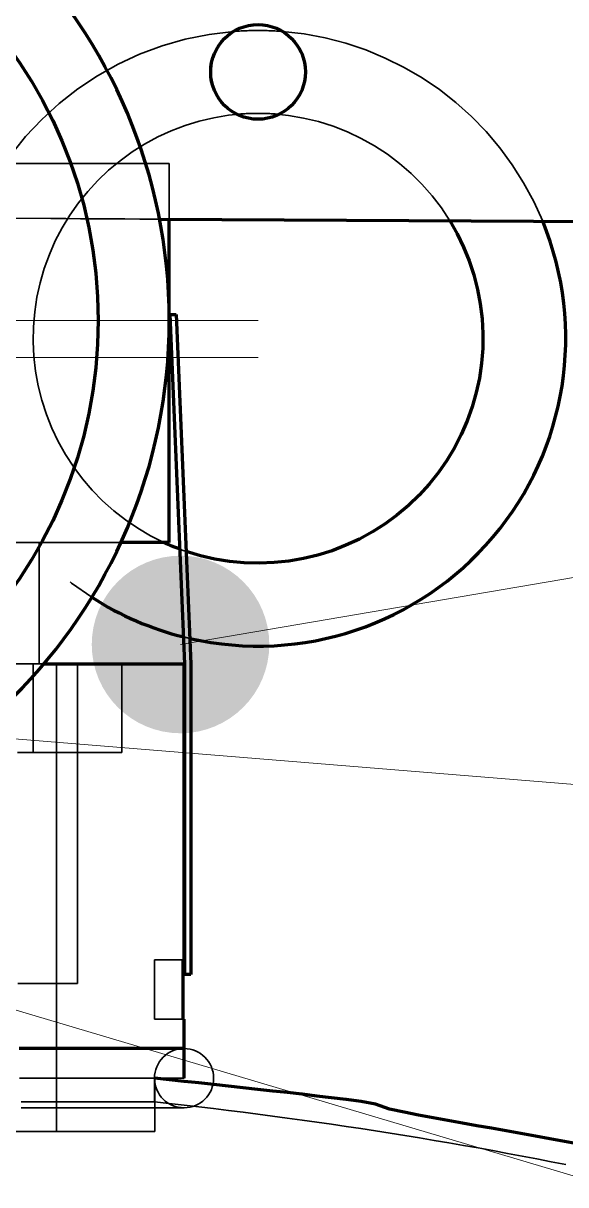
# Model space of a CAD drawing. Header units: millimetres. Extents: x 0 to 2208, y 0 to 420.
# Drawn here: x 106.63 to 110.29, y 229.63 to 237.48 of the extents above; entities that cross this region are included whole.
import ezdxf

# ---------------------------------------------------------------- set-up
doc = ezdxf.new("R2010")
doc.units = ezdxf.units.MM
doc.linetypes.add('IRAM-E-TRAZOS', pattern=[5, 4, -1])
doc.linetypes.add('IRAM-F-TRAZO-PUNTO', pattern=[20, 15, -2, 1, -2])
for name, color, linetype, lineweight in [('01-VISIBLE', 7, 'CONTINUOUS', 70), ('02-OCULTA', 4, 'IRAM-E-TRAZOS', 35), ('03-EJE', 1, 'IRAM-F-TRAZO-PUNTO', 18), ('08-FINA', 5, 'CONTINUOUS', 18)]:
    doc.layers.add(name, color=color, linetype=linetype, lineweight=lineweight)

msp = doc.modelspace()

# ---------------------------------------------------------------- hatches: boundary and pattern name
at = {"layer": '08-FINA'}
h = msp.add_hatch(color=7, dxfattribs=at)
h.dxf.hatch_style = 1
edge = h.paths.add_edge_path()
edge.add_arc((107.689, 233.2811), 0.6, 0, 360)

# ---------------------------------------------------------------- linework, layer by layer
at = {"layer": '01-VISIBLE'}
for p, q in [((107.5472, 236.1554), (112.005, 236.1303)), ((107.613, 233.9703), (107.613, 236.155)), ((107.619, 235.5103), (107.659, 235.512)), ((107.719, 233.1503), (107.619, 235.5103)), ((107.659, 235.512), (107.759, 233.1511)), ((107.713, 231.1503), (107.713, 233.1503)), ((107.719, 231.0503), (107.719, 233.1503)), ((107.759, 233.1511), (107.759, 231.0503)), ((107.7076, 230.7503), (107.7076, 231.1503)), ((107.759, 231.0503), (107.719, 231.0503)), ((107.713, 230.3503), (107.713, 230.7503))]:
    msp.add_line(p, q, dxfattribs=at)
for points in [[(108.0455, 237.423), (108.0457, 237.4231), (108.0459, 237.4232), (108.0461, 237.4233), (108.0462, 237.4234), (108.0464, 237.4235), (108.0466, 237.4236)], [(109.5091, 236.1444), (109.5587, 236.057), (109.6025, 235.9666), (109.6401, 235.8734), (109.6716, 235.778), (109.6966, 235.6807), (109.7152, 235.582), (109.7273, 235.4822), (109.7327, 235.3819), (109.7314, 235.2814), (109.7236, 235.1813), (109.7091, 235.0819), (109.6881, 234.9836), (109.6607, 234.887), (109.6269, 234.7923), (109.587, 234.7002), (109.541, 234.6108), (109.4893, 234.5247), (109.4319, 234.4422), (109.3693, 234.3637), (109.3016, 234.2894), (109.2291, 234.2198), (109.1522, 234.1552), (109.0712, 234.0957), (108.9865, 234.0418), (108.8983, 233.9935), (108.8072, 233.9512), (108.7135, 233.915), (108.6176, 233.8851), (108.5199, 233.8616), (108.4209, 233.8446), (108.321, 233.8341), (108.2206, 233.8303), (108.1201, 233.8331), (108.0201, 233.8426), (107.9209, 233.8586), (107.823, 233.8811), (107.7268, 233.9101)], [(107.613, 233.9703), (107.5584, 233.9703), (107.5039, 233.9703), (107.4493, 233.9703), (107.3947, 233.9703), (107.3402, 233.9703), (107.2856, 233.9703)], [(107.6862, 233.9245), (107.6676, 233.9315), (107.649, 233.9388), (107.6306, 233.9463), (107.6122, 233.954), (107.594, 233.962), (107.5758, 233.9703)], [(106.7657, 233.1503), (106.871, 233.1503), (106.9762, 233.1503), (107.0815, 233.1503), (107.1867, 233.1503), (107.292, 233.1503), (107.3972, 233.1503), (107.5025, 233.1503), (107.6077, 233.1503), (107.713, 233.1503)], [(107.7076, 231.1503), (107.7085, 231.1503), (107.7094, 231.1503), (107.7103, 231.1503), (107.7112, 231.1503), (107.7121, 231.1503), (107.713, 231.1503)], [(107.7076, 230.7503), (107.7085, 230.7503), (107.7094, 230.7503), (107.7103, 230.7503), (107.7112, 230.7503), (107.7121, 230.7503), (107.713, 230.7503)], [(107.713, 230.5503), (107.6116, 230.5503), (107.5103, 230.5503), (107.4089, 230.5503), (107.3075, 230.5503), (107.2062, 230.5503), (107.1048, 230.5503), (107.0034, 230.5503), (106.902, 230.5503), (106.8007, 230.5503), (106.6993, 230.5503), (106.5979, 230.5503)], [(110.3834, 229.9051), (110.2849, 229.9233), (110.1863, 229.9412), (110.0876, 229.959), (109.989, 229.9767), (109.8903, 229.9942), (109.7916, 230.0117), (109.6929, 230.0291), (109.5943, 230.0467), (109.4956, 230.0643), (109.397, 230.0821), (109.2985, 230.1005), (109.2001, 230.1197), (109.1024, 230.1417), (109.0076, 230.174), (108.909, 230.1918), (108.8097, 230.2054), (108.7103, 230.2179), (108.6108, 230.2297), (108.5112, 230.2413), (108.4117, 230.2526), (108.3121, 230.2637), (108.2125, 230.2748), (108.1128, 230.2857), (108.0132, 230.2965), (107.9136, 230.3073), (107.8139, 230.3181), (107.7143, 230.3288), (107.6147, 230.3394), (107.515, 230.3501)]]:
    msp.add_lwpolyline(points, dxfattribs=at)
for centre, radius in [((104.013, 235.4703), 3.12), ((108.213, 237.1503), 0.32)]:
    msp.add_circle(centre, radius, dxfattribs=at)
for centre, radius, start, end in [((104.013, 235.4703), 3.6, -90, 90), ((108.213, 235.3503), 2.08, -102.81193, 22.33775), ((108.213, 235.3503), 2.08, -122.7069, -103.95712)]:
    msp.add_arc(centre, radius, start, end, dxfattribs=at)
at = {"layer": '02-OCULTA'}
for p, q in [((101.213, 236.5303), (106.813, 236.5303)), ((105.0743, 236.5303), (106.813, 236.5303)), ((105.7755, 236.5303), (106.813, 236.5303)), ((105.7755, 236.5303), (106.813, 236.5303)), ((107.613, 233.9703), (107.613, 236.5303)), ((107.613, 236.155), (107.613, 236.5303)), ((107.613, 236.155), (107.613, 236.5303)), ((107.613, 236.155), (107.613, 236.5303)), ((105.977, 236.1643), (107.5472, 236.1554)), ((106.813, 236.1596), (105.977, 236.1643)), ((106.813, 236.1596), (105.977, 236.1643)), ((105.977, 236.1643), (112.005, 236.1303)), ((107.619, 235.5103), (107.659, 235.512)), ((107.719, 233.1503), (107.619, 235.5103)), ((107.659, 235.512), (107.759, 233.1511)), ((101.213, 233.9703), (106.813, 233.9703)), ((104.013, 233.9703), (106.813, 233.9703)), ((106.733, 233.1503), (106.733, 233.9703)), ((106.693, 232.5503), (106.693, 233.1503)), ((106.8506, 233.1503), (106.8506, 229.9899)), ((106.993, 230.9903), (106.993, 233.1503)), ((107.293, 232.5503), (107.293, 233.1503)), ((107.719, 231.0503), (107.719, 233.1503)), ((107.759, 233.1511), (107.759, 231.0503)), ((107.513, 231.1503), (107.7076, 231.1503)), ((107.513, 230.7503), (107.513, 231.1503)), ((107.513, 230.7503), (107.513, 231.1503)), ((107.513, 231.1503), (107.7076, 231.1503)), ((107.7076, 230.7503), (107.7076, 231.1503)), ((107.759, 231.0503), (107.719, 231.0503)), ((107.513, 230.7503), (107.7076, 230.7503)), ((107.513, 230.7503), (107.7076, 230.7503)), ((107.513, 230.3503), (107.513, 230.1899)), ((107.515, 229.9899), (107.515, 230.3503))]:
    msp.add_line(p, q, dxfattribs=at)
for points in [[(108.0708, 236.8636), (107.98, 236.9309), (107.9183, 237.0256), (107.8933, 237.1358), (107.9082, 237.2479), (107.9612, 237.3477), (108.0455, 237.423)], [(108.3552, 236.8636), (108.4461, 236.9311), (108.5079, 237.026), (108.5327, 237.1365), (108.5175, 237.2487), (108.4642, 237.3485), (108.3794, 237.4236)], [(107.5758, 233.9703), (107.4861, 234.0154), (107.3995, 234.0663), (107.3165, 234.1228), (107.2374, 234.1846), (107.1626, 234.2516), (107.0924, 234.3233), (107.027, 234.3996), (106.9668, 234.48), (106.9121, 234.5641), (106.863, 234.6517), (106.8198, 234.7424), (106.7827, 234.8357), (106.7519, 234.9313), (106.7274, 235.0287), (106.7094, 235.1274), (106.698, 235.2272), (106.6932, 235.3275), (106.695, 235.4279), (106.7034, 235.528), (106.7184, 235.6272), (106.74, 235.7253), (106.768, 235.8218), (106.8023, 235.9161), (106.8427, 236.0081), (106.8891, 236.0971), (106.9413, 236.1829), (106.9991, 236.265), (107.0621, 236.3432), (107.1302, 236.417), (107.203, 236.4862), (107.2802, 236.5504), (107.3614, 236.6093), (107.4464, 236.6628), (107.5348, 236.7106), (107.6261, 236.7524), (107.7199, 236.7881), (107.8159, 236.8175), (107.9137, 236.8405), (108.0127, 236.857), (108.1126, 236.867), (108.213, 236.8703)], [(108.213, 236.8703), (108.3164, 236.8668), (108.4193, 236.8562), (108.5213, 236.8387), (108.6218, 236.8143), (108.7204, 236.7831), (108.8167, 236.7452), (108.9102, 236.7009), (109.0005, 236.6504), (109.0871, 236.5938), (109.1696, 236.5315), (109.2478, 236.4637), (109.3211, 236.3907), (109.3893, 236.3129), (109.4521, 236.2307), (109.5091, 236.1444)], [(107.613, 236.5303), (107.513, 236.5303), (107.413, 236.5303), (107.313, 236.5303), (107.213, 236.5303), (107.113, 236.5303), (107.013, 236.5303), (106.913, 236.5303), (106.813, 236.5303)], [(107.613, 236.5303), (107.4987, 236.5303), (107.3844, 236.5303), (107.2701, 236.5303), (107.1559, 236.5303), (107.0416, 236.5303), (106.9273, 236.5303), (106.813, 236.5303)], [(106.813, 236.1596), (106.913, 236.159), (107.013, 236.1584), (107.113, 236.1579), (107.213, 236.1573), (107.313, 236.1567), (107.413, 236.1562), (107.513, 236.1556), (107.613, 236.155)], [(107.613, 236.155), (107.513, 236.1556), (107.413, 236.1562), (107.313, 236.1567), (107.213, 236.1573), (107.113, 236.1579), (107.013, 236.1584), (106.913, 236.159), (106.813, 236.1596)], [(106.733, 233.9703), (106.6323, 233.9703), (106.5315, 233.9703)], [(106.5315, 233.9703), (106.6323, 233.9703), (106.733, 233.9703)], [(107.2856, 233.9703), (107.2068, 233.9703), (107.1281, 233.9703), (107.0493, 233.9703), (106.9705, 233.9703), (106.8918, 233.9703), (106.813, 233.9703)], [(107.613, 233.9703), (107.513, 233.9703), (107.413, 233.9703), (107.313, 233.9703), (107.213, 233.9703), (107.113, 233.9703), (107.013, 233.9703), (106.913, 233.9703), (106.813, 233.9703)], [(107.7268, 233.9101), (107.72, 233.9124), (107.7132, 233.9148), (107.7065, 233.9172), (107.6997, 233.9196), (107.6929, 233.922), (107.6862, 233.9245)], [(106.733, 233.1503), (106.6323, 233.1503), (106.5315, 233.1503)], [(106.5315, 233.1503), (106.6323, 233.1503), (106.733, 233.1503)], [(106.8506, 233.1503), (106.7493, 233.1503), (106.6479, 233.1503), (106.5466, 233.1503)], [(106.5466, 233.1503), (106.6479, 233.1503), (106.7493, 233.1503), (106.8506, 233.1503)], [(106.5655, 233.1503), (106.6656, 233.1503), (106.7657, 233.1503)], [(107.293, 233.1503), (107.1921, 233.1503), (107.0912, 233.1503), (106.9902, 233.1503), (106.8893, 233.1503), (106.7884, 233.1503), (106.6875, 233.1503), (106.5865, 233.1503)], [(106.5865, 233.1503), (106.6875, 233.1503), (106.7884, 233.1503), (106.8893, 233.1503), (106.9902, 233.1503), (107.0912, 233.1503), (107.1921, 233.1503), (107.293, 233.1503)], [(106.993, 233.1503), (106.892, 233.1503), (106.791, 233.1503), (106.6899, 233.1503), (106.5889, 233.1503)], [(106.5889, 233.1503), (106.6899, 233.1503), (106.791, 233.1503), (106.892, 233.1503), (106.993, 233.1503)], [(106.693, 233.1503), (106.5919, 233.1503)], [(106.5919, 233.1503), (106.693, 233.1503)], [(107.713, 233.1503), (107.613, 233.1503), (107.513, 233.1503), (107.413, 233.1503), (107.313, 233.1503), (107.213, 233.1503), (107.113, 233.1503), (107.013, 233.1503), (106.913, 233.1503), (106.813, 233.1503), (106.713, 233.1503), (106.613, 233.1503)], [(107.293, 232.5503), (107.1921, 232.5503), (107.0912, 232.5503), (106.9902, 232.5503), (106.8893, 232.5503), (106.7884, 232.5503), (106.6875, 232.5503), (106.5865, 232.5503)], [(106.5865, 232.5503), (106.6875, 232.5503), (106.7884, 232.5503), (106.8893, 232.5503), (106.9902, 232.5503), (107.0912, 232.5503), (107.1921, 232.5503), (107.293, 232.5503)], [(106.693, 232.5503), (106.5919, 232.5503)], [(106.5919, 232.5503), (106.693, 232.5503)], [(107.713, 231.1503), (107.7121, 231.1503), (107.7112, 231.1503), (107.7103, 231.1503), (107.7094, 231.1503), (107.7085, 231.1503), (107.7076, 231.1503)], [(106.993, 230.9903), (106.892, 230.9903), (106.791, 230.9903), (106.6899, 230.9903), (106.5889, 230.9903)], [(106.5889, 230.9903), (106.6899, 230.9903), (106.791, 230.9903), (106.892, 230.9903), (106.993, 230.9903)], [(107.713, 230.7503), (107.7121, 230.7503), (107.7112, 230.7503), (107.7103, 230.7503), (107.7094, 230.7503), (107.7085, 230.7503), (107.7076, 230.7503)], [(107.713, 230.5503), (107.6116, 230.5503), (107.5103, 230.5503), (107.4089, 230.5503), (107.3075, 230.5503), (107.2062, 230.5503), (107.1048, 230.5503), (107.0034, 230.5503), (106.902, 230.5503), (106.8007, 230.5503), (106.6993, 230.5503), (106.5979, 230.5503)], [(107.513, 230.3503), (107.4116, 230.3503), (107.3101, 230.3503), (107.2087, 230.3503), (107.1072, 230.3503), (107.0058, 230.3503), (106.9043, 230.3503), (106.8029, 230.3503), (106.7014, 230.3503), (106.6, 230.3503)], [(106.6, 230.3503), (106.7014, 230.3503), (106.8029, 230.3503), (106.9043, 230.3503), (107.0058, 230.3503), (107.1072, 230.3503), (107.2087, 230.3503), (107.3101, 230.3503), (107.4116, 230.3503), (107.513, 230.3503)], [(107.713, 230.3503), (107.613, 230.3503), (107.513, 230.3503), (107.413, 230.3503), (107.313, 230.3503), (107.213, 230.3503), (107.113, 230.3503), (107.013, 230.3503), (106.913, 230.3503), (106.813, 230.3503), (106.713, 230.3503), (106.613, 230.3503)], [(106.613, 230.3503), (106.713, 230.3503), (106.813, 230.3503), (106.913, 230.3503), (107.013, 230.3503), (107.113, 230.3503), (107.213, 230.3503), (107.313, 230.3503), (107.413, 230.3503), (107.513, 230.3503), (107.613, 230.3503), (107.713, 230.3503)], [(107.515, 230.3503), (107.4149, 230.3503), (107.3149, 230.3503), (107.2148, 230.3503), (107.1148, 230.3503), (107.0147, 230.3503), (106.9147, 230.3503), (106.8146, 230.3503), (106.7145, 230.3503), (106.6145, 230.3503)], [(106.6145, 230.3503), (106.7145, 230.3503), (106.8146, 230.3503), (106.9147, 230.3503), (107.0147, 230.3503), (107.1148, 230.3503), (107.2148, 230.3503), (107.3149, 230.3503), (107.4149, 230.3503), (107.515, 230.3503)], [(107.515, 230.3501), (107.5147, 230.3501), (107.5143, 230.3501), (107.514, 230.3502), (107.5137, 230.3502), (107.5133, 230.3502), (107.513, 230.3503)], [(107.513, 230.1899), (107.413, 230.1899), (107.313, 230.1899), (107.213, 230.1899), (107.113, 230.1899), (107.013, 230.1899), (106.913, 230.1899), (106.813, 230.1899), (106.713, 230.1899), (106.613, 230.1899)], [(106.613, 230.1899), (106.713, 230.1899), (106.813, 230.1899), (106.913, 230.1899), (107.013, 230.1899), (107.113, 230.1899), (107.213, 230.1899), (107.313, 230.1899), (107.413, 230.1899), (107.513, 230.1899)], [(106.613, 230.1503), (106.713, 230.1503), (106.813, 230.1503), (106.913, 230.1503), (107.013, 230.1503), (107.113, 230.1503), (107.213, 230.1503), (107.313, 230.1503), (107.413, 230.1503), (107.513, 230.1503), (107.613, 230.1503), (107.713, 230.1503)], [(106.613, 230.1503), (106.713, 230.1503), (106.813, 230.1503), (106.913, 230.1503), (107.013, 230.1503), (107.113, 230.1503), (107.213, 230.1503), (107.313, 230.1503), (107.413, 230.1503), (107.513, 230.1503), (107.613, 230.1503), (107.713, 230.1503)], [(107.513, 230.1899), (107.6129, 230.1791), (107.7128, 230.1679), (107.8126, 230.1565), (107.9124, 230.1447), (108.0122, 230.1326), (108.1119, 230.1202), (108.2116, 230.1075), (108.3112, 230.0945), (108.4108, 230.0812), (108.5104, 230.0675), (108.6099, 230.0535), (108.7093, 230.0392), (108.8088, 230.0246), (108.9081, 230.0097), (109.0074, 229.9944), (109.1067, 229.9788), (109.2059, 229.9629), (109.3051, 229.9467), (109.4042, 229.9302), (109.5033, 229.9133), (109.6023, 229.8961), (109.7012, 229.8786), (109.8001, 229.8607), (109.899, 229.8425), (109.9977, 229.824), (110.0964, 229.8051), (110.1951, 229.786), (110.2936, 229.7665)], [(106.8506, 229.9899), (106.7493, 229.9899), (106.6479, 229.9899), (106.5466, 229.9899)], [(106.5466, 229.9899), (106.6479, 229.9899), (106.7493, 229.9899), (106.8506, 229.9899)], [(107.515, 229.9899), (107.4149, 229.9899), (107.3149, 229.9899), (107.2148, 229.9899), (107.1148, 229.9899), (107.0147, 229.9899), (106.9147, 229.9899), (106.8146, 229.9899), (106.7145, 229.9899), (106.6145, 229.9899)], [(106.6145, 229.9899), (106.7145, 229.9899), (106.8146, 229.9899), (106.9147, 229.9899), (107.0147, 229.9899), (107.1148, 229.9899), (107.2148, 229.9899), (107.3149, 229.9899), (107.4149, 229.9899), (107.515, 229.9899)]]:
    msp.add_lwpolyline(points, dxfattribs=at)
for centre, radius in [((104.013, 235.4703), 3.6), ((108.213, 237.1503), 0.32), ((108.213, 237.1503), 0.32), ((107.713, 230.3503), 0.2)]:
    msp.add_circle(centre, radius, dxfattribs=at)
for centre, radius, start, end in [((108.213, 237.1503), 0.32, 90, 121.33221), ((108.213, 237.1503), 0.32, 58.66779, 90), ((108.213, 235.3503), 2.08, 94.58856, -122.7069), ((108.213, 235.3503), 2.08, 90, 94.58856), ((108.213, 235.3503), 2.08, 85.41144, 90), ((108.213, 235.3503), 2.08, 22.33775, 85.41144), ((108.213, 235.3503), 1.52, 90, 95.3682), ((108.213, 237.1503), 0.32, -116.38433, -63.61567), ((108.213, 235.3503), 1.52, 84.6318, 90), ((108.213, 235.3503), 2.08, -103.95712, -102.81193)]:
    msp.add_arc(centre, radius, start, end, dxfattribs=at)
at = {"layer": '03-EJE'}
for p, q in [((99.813, 235.4703), (108.213, 235.4703)), ((96.033, 235.2203), (108.213, 235.2203))]:
    msp.add_line(p, q, dxfattribs=at)
at = {"layer": '08-FINA'}
for p, q in [((140.5241, 238.8869), (107.689, 233.2811)), ((140.4802, 229.8844), (104.013, 232.8503)), ((140.6324, 220.6985), (104.013, 231.5701))]:
    msp.add_line(p, q, dxfattribs=at)
msp.add_circle((108.013, 237.4713), 13.05, dxfattribs=at)

doc.saveas('drawing.dxf')
